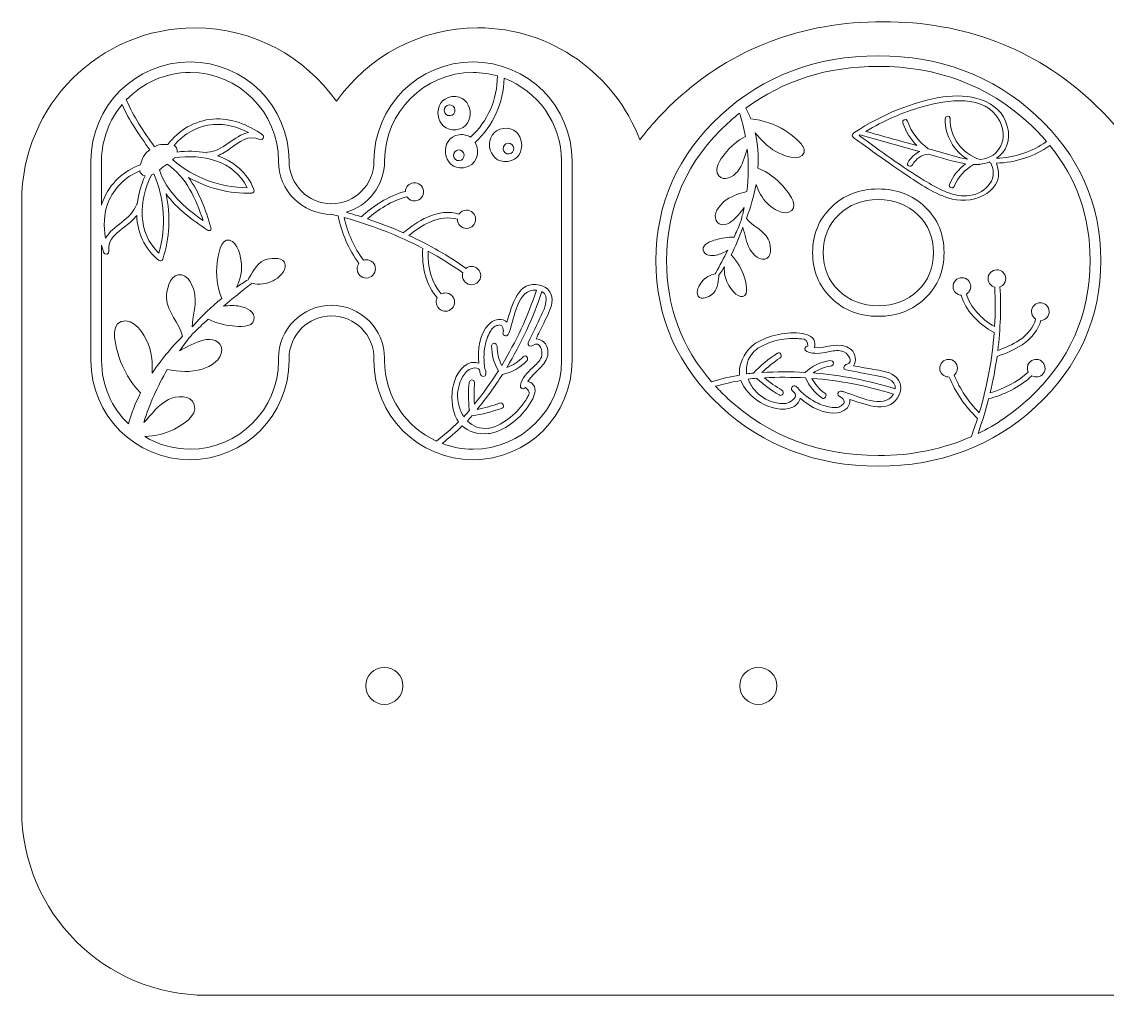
# Model space of a CAD drawing. Header units: inches. Extents: x 8.01 to 13.85, y -13.93 to -11.39.
# Drawn here: x 8.011 to 10.852, y -13.932 to -11.385 of the extents above; entities that cross this region are included whole.
import ezdxf

# ---------------------------------------------------------------- set-up
doc = ezdxf.new("R2010")
doc.units = ezdxf.units.IN
doc.header["$MEASUREMENT"] = 0
doc.layers.add('_U+0421_U+043B_U+043E_U+0439 1', color=7, linetype='Continuous')

msp = doc.modelspace()

# ---------------------------------------------------------------- linework, layer by layer
at = {"layer": '_U+0421_U+043B_U+043E_U+0439 1', "color": 1, "lineweight": 9, "true_color": 0xff0000}
msp.add_open_spline([(13.515, -11.4013), (13.6997, -11.4013), (13.85, -11.5515), (13.85, -11.7362), (13.85, -11.7362), (13.85, -13.4482), (13.85, -13.4482), (13.85, -13.7155), (13.6333, -13.9322), (13.366, -13.9322), (13.366, -13.9322), (8.4951, -13.9322), (8.4951, -13.9322), (8.2278, -13.9322), (8.0111, -13.7155), (8.0111, -13.4482), (8.0111, -13.4482), (8.0111, -11.8545), (8.0111, -11.8545), (8.0111, -11.6046), (8.2144, -11.4013), (8.4643, -11.4013), (8.6172, -11.4013), (8.7526, -11.4773), (8.8347, -11.5935), (8.9169, -11.4772), (9.0522, -11.4013), (9.2049, -11.4013), (9.3985, -11.4013), (9.5641, -11.5234), (9.6289, -11.6945), (9.6562, -11.6583), (9.6872, -11.6239), (9.7221, -11.5918), (9.8713, -11.4548), (10.054, -11.3853), (10.2653, -11.3853), (10.477, -11.3853), (10.66, -11.4548), (10.8092, -11.5918), (10.8428, -11.6226), (10.8726, -11.6556), (10.8991, -11.6902), (10.9607, -11.5218), (11.1226, -11.4013), (11.3121, -11.4013), (11.3121, -11.4013), (11.4722, -11.4013), (11.4722, -11.4013), (11.5786, -11.4013), (11.6819, -11.444), (11.7572, -11.5189), (11.8326, -11.444), (11.9359, -11.4013), (12.0423, -11.4013), (12.0423, -11.4013), (12.2019, -11.4013), (12.2019, -11.4013), (12.3591, -11.4013), (12.4973, -11.4843), (12.575, -11.6088), (12.6495, -11.4846), (12.7855, -11.4013), (12.9406, -11.4013), (12.9406, -11.4013), (13.515, -11.4013), (13.515, -11.4013)], degree=3, knots=[0, 0, 0, 0, 1, 1, 1, 2, 2, 2, 3, 3, 3, 4, 4, 4, 5, 5, 5, 6, 6, 6, 7, 7, 7, 8, 8, 8, 9, 9, 9, 10, 10, 10, 11, 11, 11, 12, 12, 12, 13, 13, 13, 14, 14, 14, 15, 15, 15, 16, 16, 16, 17, 17, 17, 18, 18, 18, 19, 19, 19, 20, 20, 20, 21, 21, 21, 22, 22, 22, 22], dxfattribs=at)
at = {"layer": '_U+0421_U+043B_U+043E_U+0439 1', "lineweight": 0}
for points, knots in [([(10.6653, -11.6298), (10.5531, -11.5267), (10.4142, -11.4745), (10.2526, -11.4745), (10.0915, -11.4745), (9.9528, -11.5267), (9.8406, -11.6298), (9.728, -11.7332), (9.6709, -11.8612), (9.6709, -12.0102), (9.6709, -12.1596), (9.728, -12.2881), (9.8406, -12.3919), (9.9528, -12.4954), (10.0914, -12.548), (10.2526, -12.548), (10.4142, -12.548), (10.5531, -12.4954), (10.6653, -12.3919), (10.7779, -12.2881), (10.835, -12.1596), (10.835, -12.0102), (10.835, -11.8612), (10.7779, -11.7332), (10.6653, -11.6298)], [0, 0, 0, 0, 1, 1, 1, 2, 2, 2, 3, 3, 3, 4, 4, 4, 5, 5, 5, 6, 6, 6, 7, 7, 7, 8, 8, 8, 8]), ([(9.1922, -11.4904), (9.0492, -11.4904), (8.9329, -11.6067), (8.9329, -11.7505), (8.9329, -11.8118), (8.8831, -11.8616), (8.8219, -11.8616), (8.7607, -11.8616), (8.7109, -11.8118), (8.7109, -11.7497), (8.7109, -11.6067), (8.5946, -11.4904), (8.4516, -11.4904), (8.3086, -11.4904), (8.1923, -11.6067), (8.1923, -11.7497), (8.1923, -11.7497), (8.1923, -12.272), (8.1923, -12.272), (8.1923, -12.415), (8.3086, -12.5313), (8.4516, -12.5313), (8.5946, -12.5313), (8.7109, -12.415), (8.7109, -12.272), (8.7109, -12.272), (8.7109, -12.2659), (8.7109, -12.2659), (8.7109, -12.2047), (8.7607, -12.1549), (8.8219, -12.1549), (8.8831, -12.1549), (8.9329, -12.2047), (8.9329, -12.2659), (8.9329, -12.2659), (8.9329, -12.272), (8.9329, -12.272), (8.9329, -12.415), (9.0492, -12.5313), (9.1922, -12.5313), (9.3352, -12.5313), (9.4515, -12.415), (9.4515, -12.272), (9.4515, -12.272), (9.4515, -11.7497), (9.4515, -11.7497), (9.4515, -11.6067), (9.3352, -11.4904), (9.1922, -11.4904)], [0, 0, 0, 0, 1, 1, 1, 2, 2, 2, 3, 3, 3, 4, 4, 4, 5, 5, 5, 6, 6, 6, 7, 7, 7, 8, 8, 8, 9, 9, 9, 10, 10, 10, 11, 11, 11, 12, 12, 12, 13, 13, 13, 14, 14, 14, 15, 15, 15, 16, 16, 16, 16]), ([(10.6465, -12.3715), (10.6059, -12.4089), (10.5616, -12.4393), (10.5139, -12.4627), (10.5245, -12.4329), (10.5337, -12.4026), (10.5416, -12.372), (10.5768, -12.3624), (10.6234, -12.3421), (10.6549, -12.3118), (10.6647, -12.3172), (10.6772, -12.315), (10.6843, -12.3059), (10.6922, -12.2958), (10.6904, -12.2813), (10.6803, -12.2734), (10.6702, -12.2656), (10.6557, -12.2674), (10.6479, -12.2774), (10.6423, -12.2846), (10.6416, -12.294), (10.6453, -12.3017), (10.6178, -12.3282), (10.5778, -12.3466), (10.5454, -12.3564), (10.553, -12.3247), (10.5591, -12.2927), (10.5635, -12.2609), (10.5861, -12.2528), (10.609, -12.244), (10.6296, -12.2302), (10.6547, -12.2132), (10.6718, -12.1908), (10.6781, -12.1667), (10.6853, -12.1664), (10.6922, -12.1627), (10.6964, -12.1562), (10.7033, -12.1455), (10.7002, -12.1312), (10.6895, -12.1243), (10.6788, -12.1174), (10.6645, -12.1204), (10.6576, -12.1312), (10.6506, -12.1419), (10.6537, -12.1562), (10.6644, -12.1631), (10.6645, -12.1632), (10.6646, -12.1632), (10.6646, -12.1632), (10.6592, -12.184), (10.6441, -12.2036), (10.6218, -12.2186), (10.6046, -12.2302), (10.5851, -12.2382), (10.5655, -12.2453), (10.5725, -12.189), (10.5746, -12.133), (10.5713, -12.0791), (10.5758, -12.0774), (10.5798, -12.0744), (10.5826, -12.0701), (10.5896, -12.0593), (10.5865, -12.045), (10.5757, -12.0381), (10.565, -12.0312), (10.5507, -12.0342), (10.5438, -12.045), (10.5369, -12.0557), (10.5399, -12.07), (10.5507, -12.0769), (10.5528, -12.0783), (10.5551, -12.0792), (10.5574, -12.0798), (10.5595, -12.1135), (10.5594, -12.1481), (10.5573, -12.183), (10.5207, -12.1624), (10.4942, -12.1319), (10.4833, -12.0979), (10.4863, -12.0961), (10.489, -12.0938), (10.491, -12.0906), (10.4979, -12.0799), (10.4948, -12.0656), (10.4841, -12.0587), (10.4734, -12.0517), (10.4591, -12.0548), (10.4521, -12.0656), (10.4452, -12.0763), (10.4483, -12.0906), (10.459, -12.0975), (10.4623, -12.0997), (10.466, -12.1007), (10.4696, -12.101), (10.4819, -12.1406), (10.5132, -12.1757), (10.5562, -12.1983), (10.551, -12.268), (10.5377, -12.3391), (10.5171, -12.4081), (10.4888, -12.3802), (10.4663, -12.3464), (10.4514, -12.3096), (10.4532, -12.3081), (10.4549, -12.3064), (10.4562, -12.3043), (10.4631, -12.2936), (10.4601, -12.2793), (10.4493, -12.2724), (10.4386, -12.2654), (10.4243, -12.2685), (10.4174, -12.2792), (10.4105, -12.29), (10.4135, -12.3043), (10.4243, -12.3112), (10.4287, -12.3141), (10.4337, -12.3151), (10.4385, -12.3148), (10.455, -12.3556), (10.4804, -12.3928), (10.5125, -12.423), (10.5074, -12.4391), (10.5018, -12.4551), (10.4959, -12.471), (10.4224, -12.5036), (10.3411, -12.5202), (10.2526, -12.5202), (10.0986, -12.5202), (9.9663, -12.4701), (9.8594, -12.3715), (9.848, -12.3609), (9.8373, -12.3501), (9.8271, -12.339), (9.8489, -12.3328), (9.8709, -12.3276), (9.8933, -12.3238), (9.9006, -12.3455), (9.9183, -12.3652), (9.9449, -12.3815), (9.9681, -12.3957), (10.0029, -12.4059), (10.029, -12.3936), (10.0388, -12.3889), (10.0458, -12.38), (10.0484, -12.3704), (10.0757, -12.394), (10.1119, -12.4135), (10.1464, -12.4086), (10.1616, -12.4064), (10.1774, -12.3956), (10.1787, -12.379), (10.1788, -12.377), (10.1788, -12.3751), (10.1785, -12.3733), (10.2244, -12.3886), (10.2853, -12.4142), (10.3081, -12.3597), (10.3168, -12.3388), (10.3089, -12.3173), (10.2886, -12.3071), (10.2719, -12.2986), (10.2513, -12.297), (10.233, -12.2937), (10.2179, -12.291), (10.2028, -12.2882), (10.1877, -12.2855), (10.1964, -12.2731), (10.1944, -12.2543), (10.1816, -12.243), (10.1534, -12.2182), (10.117, -12.2411), (10.0846, -12.238), (10.0862, -12.2349), (10.087, -12.2313), (10.087, -12.2274), (10.0866, -12.2105), (10.0693, -12.2036), (10.0551, -12.2013), (10.0128, -12.1945), (9.9683, -12.2052), (9.9316, -12.2264), (9.9259, -12.2305), (9.9168, -12.2384), (9.914, -12.2418), (9.8948, -12.2652), (9.8874, -12.2883), (9.89, -12.3098), (9.8651, -12.3141), (9.8405, -12.3199), (9.8163, -12.327), (9.7383, -12.2373), (9.6987, -12.131), (9.6987, -12.0102), (9.6987, -11.8693), (9.7527, -11.7482), (9.8594, -11.6503), (9.8692, -11.6412), (9.8794, -11.6327), (9.8897, -11.6245), (9.8962, -11.6444), (9.9014, -11.6647), (9.9051, -11.6852), (9.8843, -11.6967), (9.8659, -11.712), (9.8512, -11.7309), (9.8404, -11.7448), (9.8203, -11.7709), (9.8351, -11.7884), (9.8489, -11.8048), (9.8734, -11.7906), (9.884, -11.7779), (9.8982, -11.761), (9.9021, -11.7392), (9.91, -11.7191), (9.9139, -11.7559), (9.9135, -11.793), (9.909, -11.8297), (9.8873, -11.8353), (9.8652, -11.8419), (9.848, -11.8569), (9.8356, -11.8677), (9.8203, -11.8879), (9.8284, -11.9054), (9.836, -11.922), (9.8566, -11.9181), (9.8681, -11.9084), (9.8806, -11.8981), (9.8917, -11.885), (9.902, -11.8716), (9.8996, -11.8829), (9.8967, -11.8941), (9.8936, -11.9051), (9.8928, -11.9075), (9.8919, -11.9108), (9.8917, -11.9113), (9.8865, -11.924), (9.881, -11.9366), (9.8753, -11.949), (9.8591, -11.9486), (9.8431, -11.9506), (9.8276, -11.9556), (9.8164, -11.9592), (9.7917, -11.9665), (9.7946, -11.9826), (9.7974, -11.998), (9.817, -11.9983), (9.8288, -11.9959), (9.8396, -11.9937), (9.8494, -11.9889), (9.8588, -11.9832), (9.8485, -12.0036), (9.8379, -12.0234), (9.8276, -12.0425), (9.8271, -12.0429), (9.8268, -12.0434), (9.8266, -12.0441), (9.8265, -12.0445), (9.8262, -12.0448), (9.8261, -12.0452), (9.8123, -12.0475), (9.7997, -12.0546), (9.7909, -12.0656), (9.7836, -12.0747), (9.7747, -12.0916), (9.7818, -12.103), (9.7896, -12.1155), (9.8087, -12.1052), (9.8174, -12.099), (9.832, -12.0887), (9.8331, -12.0685), (9.8351, -12.0517), (9.8356, -12.0508), (9.8358, -12.0496), (9.8356, -12.0485), (9.8406, -12.0414), (9.8454, -12.0341), (9.8499, -12.0267), (9.8489, -12.0416), (9.852, -12.0567), (9.8589, -12.0703), (9.8651, -12.0823), (9.8817, -12.1068), (9.8981, -12.104), (9.9163, -12.1009), (9.9057, -12.0659), (9.9026, -12.0551), (9.8962, -12.0325), (9.8839, -12.0123), (9.8676, -11.9956), (9.8792, -11.9731), (9.8891, -11.9497), (9.8971, -11.9258), (9.8974, -11.925), (9.8977, -11.9241), (9.8981, -11.9233), (9.9048, -11.9421), (9.9066, -11.9626), (9.9166, -11.9802), (9.9243, -11.9939), (9.9447, -12.0145), (9.9621, -12.0037), (9.9761, -11.9951), (9.9707, -11.966), (9.9646, -11.9542), (9.9521, -11.9301), (9.9239, -11.9208), (9.9078, -11.8999), (9.9077, -11.8998), (9.9077, -11.8998), (9.9076, -11.8997), (9.9186, -11.8712), (9.9274, -11.8419), (9.9328, -11.8116), (9.9396, -11.8294), (9.9484, -11.8463), (9.9618, -11.8602), (9.9751, -11.8738), (10.0078, -11.896), (10.0265, -11.8791), (10.0441, -11.8629), (10.0143, -11.828), (10.0039, -11.8159), (9.9859, -11.7951), (9.9634, -11.7789), (9.938, -11.7685), (9.9399, -11.7372), (9.9378, -11.7058), (9.9306, -11.6756), (9.9461, -11.6948), (9.9633, -11.7125), (9.9849, -11.725), (9.9999, -11.7337), (10.0506, -11.7551), (10.0585, -11.7271), (10.0615, -11.7167), (10.0531, -11.7072), (10.0464, -11.7003), (10.0352, -11.6887), (10.0226, -11.6786), (10.009, -11.67), (9.9818, -11.653), (9.9512, -11.6426), (9.9194, -11.6395), (9.9156, -11.63), (9.9111, -11.6208), (9.9061, -11.6118), (10.0041, -11.5391), (10.1203, -11.5022), (10.2526, -11.5022), (10.407, -11.5022), (10.5396, -11.5521), (10.6465, -11.6503), (10.6635, -11.6659), (10.679, -11.6822), (10.6934, -11.699), (10.6545, -11.726), (10.6097, -11.741), (10.5623, -11.7423), (10.587, -11.7254), (10.6007, -11.6964), (10.5905, -11.6584), (10.5711, -11.5864), (10.4851, -11.5723), (10.4223, -11.5822), (10.34, -11.5951), (10.2611, -11.6294), (10.1913, -11.6744), (10.1879, -11.677), (10.1801, -11.6826), (10.1869, -11.6877), (10.1871, -11.6879), (10.2778, -11.7543), (10.323, -11.7839), (10.3608, -11.8087), (10.4016, -11.8379), (10.446, -11.8494), (10.5044, -11.8645), (10.5915, -11.8258), (10.5618, -11.7553), (10.6126, -11.7539), (10.6604, -11.7382), (10.7018, -11.709), (10.7718, -11.7952), (10.8072, -11.8962), (10.8072, -12.0102), (10.8072, -12.1516), (10.7531, -12.2731), (10.6465, -12.3715)], [0, 0, 0, 0, 1, 1, 1, 2, 2, 2, 3, 3, 3, 4, 4, 4, 5, 5, 5, 6, 6, 6, 7, 7, 7, 8, 8, 8, 9, 9, 9, 10, 10, 10, 11, 11, 11, 12, 12, 12, 13, 13, 13, 14, 14, 14, 15, 15, 15, 16, 16, 16, 17, 17, 17, 18, 18, 18, 19, 19, 19, 20, 20, 20, 21, 21, 21, 22, 22, 22, 23, 23, 23, 24, 24, 24, 25, 25, 25, 26, 26, 26, 27, 27, 27, 28, 28, 28, 29, 29, 29, 30, 30, 30, 31, 31, 31, 32, 32, 32, 33, 33, 33, 34, 34, 34, 35, 35, 35, 36, 36, 36, 37, 37, 37, 38, 38, 38, 39, 39, 39, 40, 40, 40, 41, 41, 41, 42, 42, 42, 43, 43, 43, 44, 44, 44, 45, 45, 45, 46, 46, 46, 47, 47, 47, 48, 48, 48, 49, 49, 49, 50, 50, 50, 51, 51, 51, 52, 52, 52, 53, 53, 53, 54, 54, 54, 55, 55, 55, 56, 56, 56, 57, 57, 57, 58, 58, 58, 59, 59, 59, 60, 60, 60, 61, 61, 61, 62, 62, 62, 63, 63, 63, 64, 64, 64, 65, 65, 65, 66, 66, 66, 67, 67, 67, 68, 68, 68, 69, 69, 69, 70, 70, 70, 71, 71, 71, 72, 72, 72, 73, 73, 73, 74, 74, 74, 75, 75, 75, 76, 76, 76, 77, 77, 77, 78, 78, 78, 79, 79, 79, 80, 80, 80, 81, 81, 81, 82, 82, 82, 83, 83, 83, 84, 84, 84, 85, 85, 85, 86, 86, 86, 87, 87, 87, 88, 88, 88, 89, 89, 89, 90, 90, 90, 91, 91, 91, 92, 92, 92, 93, 93, 93, 94, 94, 94, 95, 95, 95, 96, 96, 96, 97, 97, 97, 98, 98, 98, 99, 99, 99, 100, 100, 100, 101, 101, 101, 102, 102, 102, 103, 103, 103, 104, 104, 104, 105, 105, 105, 106, 106, 106, 107, 107, 107, 108, 108, 108, 109, 109, 109, 110, 110, 110, 111, 111, 111, 112, 112, 112, 113, 113, 113, 114, 114, 114, 115, 115, 115, 116, 116, 116, 117, 117, 117, 118, 118, 118, 119, 119, 119, 120, 120, 120, 121, 121, 121, 122, 122, 122, 123, 123, 123, 124, 124, 124, 125, 125, 125, 126, 126, 126, 127, 127, 127, 128, 128, 128, 129, 129, 129, 129]), ([(9.4237, -12.272), (9.4237, -12.3997), (9.3199, -12.5036), (9.1922, -12.5036), (9.1638, -12.5036), (9.1366, -12.4982), (9.1114, -12.4887), (9.1297, -12.4743), (9.1472, -12.4591), (9.1638, -12.4428), (9.1797, -12.4575), (9.2027, -12.4649), (9.2329, -12.463), (9.2373, -12.4627), (9.2492, -12.4599), (9.2558, -12.4577), (9.2944, -12.4403), (9.3291, -12.4104), (9.3483, -12.3721), (9.3547, -12.3593), (9.3592, -12.3411), (9.3457, -12.331), (9.3425, -12.3286), (9.3391, -12.3273), (9.3357, -12.3268), (9.3521, -12.2986), (9.3919, -12.2824), (9.3882, -12.2451), (9.3866, -12.2281), (9.3724, -12.2155), (9.3573, -12.2153), (9.3639, -12.2014), (9.3705, -12.1876), (9.3771, -12.1737), (9.3851, -12.157), (9.3958, -12.1393), (9.3987, -12.1207), (9.4022, -12.0983), (9.3894, -12.0793), (9.3673, -12.0742), (9.3098, -12.061), (9.295, -12.1253), (9.2806, -12.1715), (9.2793, -12.1702), (9.2778, -12.1691), (9.2762, -12.1681), (9.2619, -12.1594), (9.2439, -12.1659), (9.2333, -12.177), (9.2091, -12.2021), (9.2038, -12.2428), (9.207, -12.2788), (9.1977, -12.2753), (9.1865, -12.2758), (9.1769, -12.2811), (9.1516, -12.295), (9.1396, -12.3293), (9.1376, -12.3564), (9.1353, -12.3874), (9.141, -12.4134), (9.1544, -12.432), (9.1361, -12.45), (9.1167, -12.4668), (9.0963, -12.4825), (9.0164, -12.446), (8.9607, -12.3655), (8.9607, -12.272), (8.9607, -12.272), (8.9607, -12.2659), (8.9607, -12.2659), (8.9607, -12.1894), (8.8984, -12.1271), (8.8219, -12.1271), (8.7454, -12.1271), (8.6831, -12.1894), (8.6831, -12.2659), (8.6831, -12.2659), (8.6831, -12.272), (8.6831, -12.272), (8.6831, -12.3997), (8.5793, -12.5036), (8.4516, -12.5036), (8.4084, -12.5036), (8.3681, -12.4915), (8.3335, -12.4708), (8.3611, -12.4681), (8.3856, -12.4648), (8.4109, -12.4509), (8.4321, -12.4393), (8.4716, -12.4174), (8.4625, -12.3873), (8.454, -12.3592), (8.4155, -12.3638), (8.3953, -12.3739), (8.3682, -12.3874), (8.3514, -12.4127), (8.3307, -12.4337), (8.3457, -12.3853), (8.3665, -12.3388), (8.3921, -12.2952), (8.4224, -12.3), (8.4538, -12.3037), (8.4835, -12.2942), (8.505, -12.2874), (8.5352, -12.2703), (8.5346, -12.2439), (8.534, -12.2189), (8.5061, -12.2127), (8.4864, -12.2185), (8.465, -12.2248), (8.444, -12.2351), (8.4237, -12.2464), (8.4329, -12.2335), (8.4425, -12.221), (8.4526, -12.2088), (8.4548, -12.2063), (8.4577, -12.2026), (8.4582, -12.202), (8.4716, -12.1889), (8.4854, -12.1761), (8.4994, -12.1636), (8.5195, -12.173), (8.5407, -12.1792), (8.5629, -12.1813), (8.579, -12.1828), (8.614, -12.1871), (8.619, -12.1653), (8.6239, -12.1445), (8.5995, -12.1335), (8.5834, -12.13), (8.5686, -12.1268), (8.5536, -12.1275), (8.5388, -12.1297), (8.5628, -12.1096), (8.5869, -12.0905), (8.6103, -12.0722), (8.611, -12.0718), (8.6117, -12.0713), (8.6123, -12.0706), (8.6127, -12.0702), (8.6132, -12.0699), (8.6136, -12.0695), (8.6322, -12.0741), (8.6518, -12.0721), (8.669, -12.063), (8.683, -12.0556), (8.7034, -12.0392), (8.7007, -12.021), (8.6977, -12.001), (8.6681, -12.0035), (8.6538, -12.0066), (8.6298, -12.0117), (8.6176, -12.0364), (8.6059, -12.0564), (8.6047, -12.0573), (8.6039, -12.0587), (8.6035, -12.0602), (8.5933, -12.0664), (8.5833, -12.073), (8.5736, -12.0798), (8.5829, -12.0616), (8.5873, -12.0409), (8.586, -12.0201), (8.5848, -12.0017), (8.5773, -11.9618), (8.5552, -11.9564), (8.5306, -11.9504), (8.5249, -12.0001), (8.5228, -12.0154), (8.5186, -12.0473), (8.523, -12.0794), (8.5344, -12.1093), (8.5076, -12.1312), (8.4825, -12.1552), (8.4594, -12.181), (8.4585, -12.1818), (8.4577, -12.1827), (8.4568, -12.1835), (8.4586, -12.1562), (8.4674, -12.1295), (8.4645, -12.1019), (8.4622, -12.0805), (8.4478, -12.0435), (8.4201, -12.0476), (8.3979, -12.0509), (8.3888, -12.0903), (8.39, -12.1086), (8.3925, -12.1456), (8.423, -12.1726), (8.4318, -12.2077), (8.4318, -12.2078), (8.4319, -12.2079), (8.4319, -12.208), (8.4026, -12.2379), (8.3756, -12.2699), (8.3523, -12.305), (8.3535, -12.2789), (8.3517, -12.2529), (8.3423, -12.2281), (8.333, -12.2038), (8.304, -12.1581), (8.2713, -12.1692), (8.2403, -12.1799), (8.2589, -12.24), (8.2654, -12.2609), (8.2766, -12.2969), (8.2961, -12.3295), (8.3223, -12.3564), (8.309, -12.3825), (8.2982, -12.4098), (8.2902, -12.4377), (8.247, -12.3957), (8.2201, -12.337), (8.2201, -12.272), (8.2201, -12.272), (8.2201, -11.9699), (8.2201, -11.9699), (8.2217, -11.9763), (8.2235, -11.9827), (8.2255, -11.989), (8.2281, -11.9968), (8.2407, -11.9937), (8.2394, -11.9857), (8.2346, -11.9545), (8.262, -11.9355), (8.2838, -11.919), (8.2944, -11.911), (8.3044, -11.9025), (8.3123, -11.8924), (8.3139, -11.9362), (8.3306, -11.9781), (8.3692, -12.0094), (8.3726, -12.0121), (8.3788, -12.011), (8.3802, -12.0066), (8.3985, -11.9511), (8.4014, -11.8922), (8.389, -11.836), (8.4172, -11.8741), (8.4571, -11.9042), (8.4971, -11.9306), (8.4992, -11.932), (8.5023, -11.9323), (8.5048, -11.9313), (8.5064, -11.9292), (8.5071, -11.9262), (8.5063, -11.9237), (8.4927, -11.8778), (8.4756, -11.8308), (8.4473, -11.7927), (8.4975, -11.8211), (8.5547, -11.8355), (8.6131, -11.8342), (8.6177, -11.8341), (8.6206, -11.8284), (8.619, -11.8244), (8.6003, -11.7784), (8.5651, -11.7502), (8.5237, -11.7359), (8.5357, -11.7313), (8.5466, -11.7242), (8.5574, -11.7164), (8.5796, -11.7003), (8.6057, -11.6796), (8.6342, -11.6934), (8.6415, -11.6969), (8.6481, -11.6857), (8.6414, -11.6811), (8.6035, -11.6545), (8.5587, -11.6363), (8.5117, -11.6399), (8.4646, -11.6436), (8.4213, -11.669), (8.3935, -11.7067), (8.3869, -11.7071), (8.376, -11.703), (8.3584, -11.7123), (8.3305, -11.6735), (8.303, -11.6329), (8.2849, -11.5895), (8.3271, -11.5456), (8.3861, -11.5182), (8.4516, -11.5182), (8.5793, -11.5182), (8.6831, -11.6221), (8.6831, -11.7505), (8.6831, -11.8271), (8.7454, -11.8893), (8.8219, -11.8893), (8.8221, -11.8893), (8.8223, -11.8893), (8.8225, -11.8893), (8.8281, -11.8906), (8.8336, -11.8919), (8.8392, -11.8933), (8.8481, -11.9381), (8.8668, -11.9809), (8.8937, -12.0178), (8.8907, -12.0219), (8.8889, -12.0269), (8.889, -12.0323), (8.8891, -12.0455), (8.9001, -12.0561), (8.9133, -12.0559), (8.9265, -12.0557), (8.9371, -12.0448), (8.9369, -12.0316), (8.9367, -12.0183), (8.9258, -12.0078), (8.9126, -12.008), (8.91, -12.008), (8.9076, -12.0086), (8.9054, -12.0093), (8.8811, -11.976), (8.8638, -11.9377), (8.8548, -11.8974), (8.9268, -11.9172), (8.9966, -11.9446), (9.0608, -11.9783), (9.057, -12.0285), (9.0707, -12.0753), (9.0987, -12.1079), (9.097, -12.1113), (9.0959, -12.1151), (9.096, -12.1192), (9.0962, -12.1324), (9.1071, -12.143), (9.1203, -12.1428), (9.1335, -12.1426), (9.1441, -12.1317), (9.1439, -12.1185), (9.1437, -12.1052), (9.1328, -12.0946), (9.1196, -12.0949), (9.1157, -12.0949), (9.1122, -12.096), (9.109, -12.0976), (9.0851, -12.0693), (9.0728, -12.0292), (9.0748, -11.9857), (9.1067, -12.0031), (9.1371, -12.0221), (9.1656, -12.0424), (9.1649, -12.0448), (9.1644, -12.0472), (9.1644, -12.0499), (9.1646, -12.0631), (9.1755, -12.0737), (9.1888, -12.0735), (9.202, -12.0733), (9.2126, -12.0624), (9.2124, -12.0492), (9.2122, -12.0359), (9.2013, -12.0254), (9.1881, -12.0256), (9.1827, -12.0256), (9.1779, -12.0275), (9.1739, -12.0305), (9.1283, -11.9981), (9.0779, -11.9691), (9.0245, -11.9443), (9.0416, -11.931), (9.0593, -11.9182), (9.0789, -11.9095), (9.1044, -11.8981), (9.1299, -11.8956), (9.1512, -11.9022), (9.1512, -11.9023), (9.1511, -11.9024), (9.1512, -11.9025), (9.1514, -11.9157), (9.1622, -11.9263), (9.1755, -11.9261), (9.1887, -11.9259), (9.1993, -11.915), (9.1991, -11.9017), (9.1989, -11.8885), (9.188, -11.8779), (9.1748, -11.8781), (9.1667, -11.8783), (9.1597, -11.8823), (9.1555, -11.8885), (9.1309, -11.8808), (9.1017, -11.8835), (9.073, -11.8963), (9.0496, -11.9067), (9.0293, -11.9221), (9.0098, -11.9375), (8.9793, -11.9239), (8.9478, -11.9117), (8.9158, -11.901), (8.9422, -11.8778), (8.9804, -11.8527), (9.0188, -11.8431), (9.0236, -11.8506), (9.0322, -11.8552), (9.0415, -11.8542), (9.0547, -11.8529), (9.0643, -11.8411), (9.0629, -11.8279), (9.0615, -11.8147), (9.0497, -11.8052), (9.0366, -11.8066), (9.0247, -11.8078), (9.0158, -11.8176), (9.0152, -11.8291), (8.9712, -11.8402), (8.9278, -11.87), (8.9, -11.8958), (8.8867, -11.8915), (8.8733, -11.8876), (8.8598, -11.8839), (8.918, -11.8673), (8.9607, -11.8138), (8.9607, -11.7497), (8.9607, -11.6221), (9.0646, -11.5182), (9.1922, -11.5182), (9.2143, -11.5182), (9.2357, -11.5215), (9.2559, -11.5273), (9.2561, -11.5883), (9.2305, -11.6464), (9.1857, -11.6876), (9.1781, -11.6823), (9.1682, -11.6795), (9.1563, -11.6811), (9.1006, -11.6883), (9.1119, -11.7748), (9.1676, -11.7676), (9.2034, -11.7629), (9.2115, -11.7255), (9.1979, -11.7013), (9.2453, -11.6575), (9.272, -11.5976), (9.2739, -11.5333), (9.3613, -11.5664), (9.4237, -11.6508), (9.4237, -11.7497), (9.4237, -11.7497), (9.4237, -12.272), (9.4237, -12.272)], [0, 0, 0, 0, 1, 1, 1, 2, 2, 2, 3, 3, 3, 4, 4, 4, 5, 5, 5, 6, 6, 6, 7, 7, 7, 8, 8, 8, 9, 9, 9, 10, 10, 10, 11, 11, 11, 12, 12, 12, 13, 13, 13, 14, 14, 14, 15, 15, 15, 16, 16, 16, 17, 17, 17, 18, 18, 18, 19, 19, 19, 20, 20, 20, 21, 21, 21, 22, 22, 22, 23, 23, 23, 24, 24, 24, 25, 25, 25, 26, 26, 26, 27, 27, 27, 28, 28, 28, 29, 29, 29, 30, 30, 30, 31, 31, 31, 32, 32, 32, 33, 33, 33, 34, 34, 34, 35, 35, 35, 36, 36, 36, 37, 37, 37, 38, 38, 38, 39, 39, 39, 40, 40, 40, 41, 41, 41, 42, 42, 42, 43, 43, 43, 44, 44, 44, 45, 45, 45, 46, 46, 46, 47, 47, 47, 48, 48, 48, 49, 49, 49, 50, 50, 50, 51, 51, 51, 52, 52, 52, 53, 53, 53, 54, 54, 54, 55, 55, 55, 56, 56, 56, 57, 57, 57, 58, 58, 58, 59, 59, 59, 60, 60, 60, 61, 61, 61, 62, 62, 62, 63, 63, 63, 64, 64, 64, 65, 65, 65, 66, 66, 66, 67, 67, 67, 68, 68, 68, 69, 69, 69, 70, 70, 70, 71, 71, 71, 72, 72, 72, 73, 73, 73, 74, 74, 74, 75, 75, 75, 76, 76, 76, 77, 77, 77, 78, 78, 78, 79, 79, 79, 80, 80, 80, 81, 81, 81, 82, 82, 82, 83, 83, 83, 84, 84, 84, 85, 85, 85, 86, 86, 86, 87, 87, 87, 88, 88, 88, 89, 89, 89, 90, 90, 90, 91, 91, 91, 92, 92, 92, 93, 93, 93, 94, 94, 94, 95, 95, 95, 96, 96, 96, 97, 97, 97, 98, 98, 98, 99, 99, 99, 100, 100, 100, 101, 101, 101, 102, 102, 102, 103, 103, 103, 104, 104, 104, 105, 105, 105, 106, 106, 106, 107, 107, 107, 108, 108, 108, 109, 109, 109, 110, 110, 110, 111, 111, 111, 112, 112, 112, 113, 113, 113, 114, 114, 114, 115, 115, 115, 116, 116, 116, 117, 117, 117, 118, 118, 118, 119, 119, 119, 120, 120, 120, 121, 121, 121, 122, 122, 122, 123, 123, 123, 124, 124, 124, 125, 125, 125, 126, 126, 126, 127, 127, 127, 128, 128, 128, 129, 129, 129, 130, 130, 130, 131, 131, 131, 132, 132, 132, 133, 133, 133, 134, 134, 134, 135, 135, 135, 136, 136, 136, 137, 137, 137, 138, 138, 138, 139, 139, 139, 140, 140, 140, 141, 141, 141, 142, 142, 142, 143, 143, 143, 144, 144, 144, 145, 145, 145, 146, 146, 146, 147, 147, 147, 147]), ([(9.1484, -11.6679), (9.2041, -11.6607), (9.1928, -11.5741), (9.1371, -11.5814), (9.0814, -11.5887), (9.0926, -11.6752), (9.1484, -11.6679)], [0, 0, 0, 0, 1, 1, 1, 2, 2, 2, 2]), ([(10.5207, -11.7461), (10.5203, -11.7461), (10.5199, -11.7461), (10.5196, -11.7461), (10.5196, -11.7461), (10.5196, -11.7461), (10.5195, -11.7461), (10.4706, -11.7299), (10.4408, -11.6891), (10.4406, -11.6377), (10.4405, -11.6293), (10.4275, -11.631), (10.4276, -11.6394), (10.4278, -11.6842), (10.4498, -11.7226), (10.486, -11.7449), (10.4611, -11.7411), (10.4364, -11.7322), (10.4131, -11.7257), (10.4033, -11.723), (10.3935, -11.7203), (10.3837, -11.7176), (10.358, -11.6993), (10.3396, -11.6751), (10.329, -11.6451), (10.3262, -11.6371), (10.3141, -11.6421), (10.3169, -11.65), (10.3249, -11.6727), (10.3374, -11.6926), (10.3537, -11.7093), (10.3091, -11.6969), (10.2645, -11.6845), (10.2199, -11.6722), (10.2663, -11.6446), (10.3158, -11.6226), (10.368, -11.608), (10.432, -11.59), (10.5329, -11.5725), (10.571, -11.6458), (10.5936, -11.6893), (10.5714, -11.7401), (10.5207, -11.7461)], [0, 0, 0, 0, 1, 1, 1, 2, 2, 2, 3, 3, 3, 4, 4, 4, 5, 5, 5, 6, 6, 6, 7, 7, 7, 8, 8, 8, 9, 9, 9, 10, 10, 10, 11, 11, 11, 12, 12, 12, 13, 13, 13, 14, 14, 14, 14]), ([(8.2736, -11.6019), (8.2925, -11.644), (8.3197, -11.6832), (8.3463, -11.7201), (8.3236, -11.7375), (8.325, -11.7521), (8.3223, -11.7594), (8.2782, -11.775), (8.2412, -11.809), (8.2241, -11.8529), (8.2225, -11.8569), (8.2213, -11.861), (8.2201, -11.8651), (8.2201, -11.8651), (8.2201, -11.7497), (8.2201, -11.7497), (8.2201, -11.6935), (8.2402, -11.642), (8.2736, -11.6019)], [0, 0, 0, 0, 1, 1, 1, 2, 2, 2, 3, 3, 3, 4, 4, 4, 5, 5, 5, 6, 6, 6, 6]), ([(9.117, -11.6182), (9.1164, -11.6105), (9.1221, -11.6037), (9.1298, -11.6031), (9.1375, -11.6024), (9.1443, -11.6081), (9.145, -11.6158), (9.1456, -11.6236), (9.1399, -11.6303), (9.1322, -11.631), (9.1245, -11.6317), (9.1177, -11.626), (9.117, -11.6182)], [0, 0, 0, 0, 1, 1, 1, 2, 2, 2, 3, 3, 3, 4, 4, 4, 4]), ([(8.4098, -11.7093), (8.4354, -11.6781), (8.4725, -11.6574), (8.5132, -11.6543), (8.5452, -11.6518), (8.5762, -11.6606), (8.6043, -11.6752), (8.5672, -11.6825), (8.5371, -11.7251), (8.4975, -11.7268), (8.496, -11.7269), (8.4948, -11.7274), (8.4938, -11.7281), (8.4692, -11.7236), (8.4433, -11.7232), (8.4179, -11.7262), (8.4188, -11.7174), (8.4153, -11.7121), (8.4098, -11.7093)], [0, 0, 0, 0, 1, 1, 1, 2, 2, 2, 3, 3, 3, 4, 4, 4, 5, 5, 5, 6, 6, 6, 6]), ([(9.2717, -11.6644), (9.2161, -11.6717), (9.2273, -11.7582), (9.283, -11.7509), (9.3387, -11.7436), (9.3275, -11.6571), (9.2717, -11.6644)], [0, 0, 0, 0, 1, 1, 1, 2, 2, 2, 2]), ([(9.2862, -11.7312), (9.2785, -11.7319), (9.2717, -11.7262), (9.271, -11.7184), (9.2704, -11.7107), (9.2761, -11.7039), (9.2838, -11.7033), (9.2915, -11.7026), (9.2983, -11.7083), (9.299, -11.7161), (9.2996, -11.7238), (9.2939, -11.7306), (9.2862, -11.7312)], [0, 0, 0, 0, 1, 1, 1, 2, 2, 2, 3, 3, 3, 4, 4, 4, 4]), ([(10.3422, -11.7595), (10.351, -11.7438), (10.3664, -11.734), (10.3841, -11.7317), (10.3842, -11.7317), (10.3842, -11.7317), (10.3842, -11.7317), (10.4163, -11.7414), (10.4487, -11.7515), (10.4814, -11.757), (10.4628, -11.7708), (10.4485, -11.789), (10.4391, -11.8111), (10.4359, -11.8189), (10.448, -11.8239), (10.4513, -11.8161), (10.4617, -11.7914), (10.4791, -11.772), (10.5024, -11.7591), (10.5072, -11.7592), (10.5119, -11.759), (10.5166, -11.7585), (10.5172, -11.7585), (10.5177, -11.7584), (10.5182, -11.7583), (10.5271, -11.7572), (10.5356, -11.7551), (10.5436, -11.752), (10.5442, -11.7536), (10.5455, -11.7548), (10.5476, -11.7552), (10.5476, -11.7554), (10.5476, -11.7556), (10.5477, -11.7557), (10.5698, -11.8015), (10.5275, -11.8388), (10.4844, -11.8409), (10.444, -11.8429), (10.4066, -11.8204), (10.3733, -11.8003), (10.3142, -11.7646), (10.2582, -11.7238), (10.2027, -11.6828), (10.2034, -11.6824), (10.2041, -11.6819), (10.2047, -11.6815), (10.2544, -11.6952), (10.3041, -11.709), (10.3538, -11.7228), (10.3563, -11.7235), (10.3588, -11.7242), (10.3613, -11.725), (10.3483, -11.7312), (10.3375, -11.7413), (10.3301, -11.7545), (10.326, -11.7619), (10.3381, -11.7668), (10.3422, -11.7595)], [0, 0, 0, 0, 1, 1, 1, 2, 2, 2, 3, 3, 3, 4, 4, 4, 5, 5, 5, 6, 6, 6, 7, 7, 7, 8, 8, 8, 9, 9, 9, 10, 10, 10, 11, 11, 11, 12, 12, 12, 13, 13, 13, 14, 14, 14, 15, 15, 15, 16, 16, 16, 17, 17, 17, 18, 18, 18, 19, 19, 19, 19]), ([(8.411, -11.7416), (8.4845, -11.7301), (8.5661, -11.749), (8.6011, -11.8198), (8.5299, -11.819), (8.4611, -11.7931), (8.4067, -11.7469), (8.4065, -11.7468), (8.4063, -11.7467), (8.4061, -11.7465), (8.4079, -11.745), (8.4095, -11.7433), (8.411, -11.7416)], [0, 0, 0, 0, 1, 1, 1, 2, 2, 2, 3, 3, 3, 4, 4, 4, 4]), ([(9.1691, -11.7336), (9.1698, -11.7413), (9.164, -11.7481), (9.1563, -11.7488), (9.1486, -11.7494), (9.1418, -11.7437), (9.1411, -11.736), (9.1405, -11.7283), (9.1462, -11.7215), (9.1539, -11.7208), (9.1616, -11.7201), (9.1684, -11.7259), (9.1691, -11.7336)], [0, 0, 0, 0, 1, 1, 1, 2, 2, 2, 3, 3, 3, 4, 4, 4, 4]), ([(8.4857, -11.9055), (8.4367, -11.8713), (8.3898, -11.8301), (8.3719, -11.7726), (8.3752, -11.7701), (8.3784, -11.7675), (8.3815, -11.7648), (8.3849, -11.7626), (8.3883, -11.7603), (8.3917, -11.7579), (8.4415, -11.7918), (8.4673, -11.8487), (8.4857, -11.9055)], [0, 0, 0, 0, 1, 1, 1, 2, 2, 2, 3, 3, 3, 4, 4, 4, 4]), ([(8.3136, -11.8616), (8.3126, -11.8623), (8.3118, -11.8633), (8.3113, -11.8648), (8.2981, -11.9021), (8.2486, -11.9184), (8.2307, -11.9518), (8.225, -11.9207), (8.2256, -11.8884), (8.2373, -11.8586), (8.2522, -11.8206), (8.2827, -11.7911), (8.3201, -11.7757), (8.3212, -11.7818), (8.3252, -11.7866), (8.334, -11.7884), (8.3236, -11.8118), (8.3165, -11.8367), (8.3136, -11.8616)], [0, 0, 0, 0, 1, 1, 1, 2, 2, 2, 3, 3, 3, 4, 4, 4, 5, 5, 5, 6, 6, 6, 6]), ([(8.37, -11.991), (8.3125, -11.9368), (8.3182, -11.8532), (8.3506, -11.7862), (8.3527, -11.7853), (8.3548, -11.7843), (8.3568, -11.7831), (8.3569, -11.7833), (8.3569, -11.7835), (8.357, -11.7837), (8.3853, -11.8493), (8.39, -11.9226), (8.37, -11.991)], [0, 0, 0, 0, 1, 1, 1, 2, 2, 2, 3, 3, 3, 4, 4, 4, 4]), ([(10.2524, -11.8229), (10.2037, -11.8229), (10.1626, -11.8388), (10.1301, -11.8702), (10.0975, -11.9017), (10.081, -11.9419), (10.081, -11.9894), (10.081, -12.0371), (10.0975, -12.0772), (10.1301, -12.1086), (10.1625, -12.14), (10.2037, -12.156), (10.2524, -12.156), (10.3018, -12.156), (10.3433, -12.14), (10.3758, -12.1086), (10.4084, -12.0771), (10.4249, -12.037), (10.4249, -11.9894), (10.4249, -11.9419), (10.4084, -11.9018), (10.3758, -11.8702), (10.3433, -11.8388), (10.3018, -11.8229), (10.2524, -11.8229)], [0, 0, 0, 0, 1, 1, 1, 2, 2, 2, 3, 3, 3, 4, 4, 4, 5, 5, 5, 6, 6, 6, 7, 7, 7, 8, 8, 8, 8]), ([(10.3565, -12.0887), (10.329, -12.1152), (10.295, -12.1282), (10.2524, -12.1282), (10.2106, -12.1282), (10.1769, -12.1153), (10.1494, -12.0887), (10.1221, -12.0623), (10.1088, -12.0298), (10.1088, -11.9894), (10.1088, -11.9491), (10.1221, -11.9166), (10.1494, -11.8902), (10.1769, -11.8636), (10.2106, -11.8507), (10.2524, -11.8507), (10.295, -11.8507), (10.329, -11.8636), (10.3565, -11.8902), (10.3838, -11.9167), (10.3971, -11.9491), (10.3971, -11.9894), (10.3971, -12.0298), (10.3838, -12.0622), (10.3565, -12.0887)], [0, 0, 0, 0, 1, 1, 1, 2, 2, 2, 3, 3, 3, 4, 4, 4, 5, 5, 5, 6, 6, 6, 7, 7, 7, 8, 8, 8, 8]), ([(9.2235, -12.2938), (9.22, -12.2736), (9.2196, -12.2532), (9.2238, -12.2329), (9.2264, -12.2205), (9.2302, -12.2075), (9.2367, -12.1965), (9.2389, -12.1928), (9.2415, -12.1889), (9.2446, -12.1859), (9.2479, -12.1821), (9.2519, -12.1801), (9.2568, -12.1798), (9.2658, -12.1759), (9.2708, -12.181), (9.2719, -12.195), (9.2719, -12.195), (9.2713, -12.1973), (9.2713, -12.1973), (9.2671, -12.205), (9.2796, -12.2107), (9.2839, -12.2039), (9.2856, -12.2014), (9.2867, -12.1987), (9.2874, -12.196), (9.3011, -12.1595), (9.3085, -12.0824), (9.3584, -12.0874), (9.3355, -12.1564), (9.3049, -12.2224), (9.2673, -12.2843), (9.2593, -12.2686), (9.2552, -12.2519), (9.2553, -12.2339), (9.2554, -12.2247), (9.241, -12.2239), (9.2409, -12.2331), (9.2407, -12.2564), (9.2466, -12.2784), (9.2586, -12.2983), (9.2393, -12.3287), (9.2184, -12.3581), (9.1957, -12.3862), (9.1945, -12.3673), (9.1947, -12.3485), (9.1962, -12.3296), (9.1969, -12.3203), (9.1825, -12.3196), (9.1818, -12.3288), (9.1799, -12.3524), (9.1802, -12.3759), (9.1823, -12.3995), (9.1824, -12.4004), (9.1827, -12.4011), (9.183, -12.4018), (9.1781, -12.4075), (9.1733, -12.4132), (9.1683, -12.4188), (9.1624, -12.41), (9.1578, -12.3996), (9.1547, -12.3878), (9.1497, -12.3688), (9.1511, -12.348), (9.1579, -12.3296), (9.1616, -12.3194), (9.1671, -12.3085), (9.175, -12.3007), (9.182, -12.2936), (9.2025, -12.2856), (9.2093, -12.2961), (9.2099, -12.3001), (9.2107, -12.3041), (9.2116, -12.3079), (9.2134, -12.3157), (9.2255, -12.3149), (9.2258, -12.3067), (9.226, -12.3019), (9.2251, -12.2976), (9.2235, -12.2938)], [0, 0, 0, 0, 1, 1, 1, 2, 2, 2, 3, 3, 3, 4, 4, 4, 5, 5, 5, 6, 6, 6, 7, 7, 7, 8, 8, 8, 9, 9, 9, 10, 10, 10, 11, 11, 11, 12, 12, 12, 13, 13, 13, 14, 14, 14, 15, 15, 15, 16, 16, 16, 17, 17, 17, 18, 18, 18, 19, 19, 19, 20, 20, 20, 21, 21, 21, 22, 22, 22, 23, 23, 23, 24, 24, 24, 25, 25, 25, 26, 26, 26, 26]), ([(9.3484, -12.2328), (9.3684, -12.2162), (9.3763, -12.2494), (9.371, -12.2626), (9.3665, -12.2738), (9.3568, -12.2823), (9.3482, -12.2904), (9.334, -12.3036), (9.3208, -12.3167), (9.3163, -12.3362), (9.3145, -12.3443), (9.324, -12.3491), (9.3292, -12.3425), (9.34, -12.3499), (9.3419, -12.358), (9.3349, -12.3668), (9.334, -12.3684), (9.3331, -12.3701), (9.3321, -12.3717), (9.3294, -12.3765), (9.3262, -12.3811), (9.323, -12.3856), (9.3169, -12.3942), (9.3099, -12.4021), (9.3023, -12.4094), (9.2866, -12.4245), (9.2685, -12.4363), (9.2486, -12.4452), (9.2457, -12.4464), (9.2337, -12.4488), (9.2337, -12.4488), (9.2103, -12.4512), (9.1914, -12.4441), (9.1775, -12.4301), (9.1814, -12.4256), (9.1853, -12.421), (9.1892, -12.4165), (9.2164, -12.4126), (9.2425, -12.4057), (9.2682, -12.396), (9.2769, -12.3928), (9.2702, -12.38), (9.2616, -12.3832), (9.2426, -12.3904), (9.2231, -12.3958), (9.2033, -12.3995), (9.2271, -12.3702), (9.2491, -12.3397), (9.2693, -12.3079), (9.2939, -12.3028), (9.3159, -12.2907), (9.3331, -12.2725), (9.3394, -12.2658), (9.3299, -12.255), (9.3235, -12.2618), (9.3113, -12.2746), (9.2969, -12.2841), (9.2806, -12.2898), (9.3185, -12.2274), (9.3493, -12.1608), (9.3723, -12.0911), (9.394, -12.1025), (9.38, -12.1343), (9.3708, -12.1536), (9.3595, -12.1774), (9.3481, -12.2013), (9.3368, -12.2251), (9.3335, -12.2321), (9.3434, -12.237), (9.3484, -12.2328)], [0, 0, 0, 0, 1, 1, 1, 2, 2, 2, 3, 3, 3, 4, 4, 4, 5, 5, 5, 6, 6, 6, 7, 7, 7, 8, 8, 8, 9, 9, 9, 10, 10, 10, 11, 11, 11, 12, 12, 12, 13, 13, 13, 14, 14, 14, 15, 15, 15, 16, 16, 16, 17, 17, 17, 18, 18, 18, 19, 19, 19, 20, 20, 20, 21, 21, 21, 22, 22, 22, 23, 23, 23, 23]), ([(10.0656, -12.2481), (10.084, -12.2559), (10.1024, -12.2528), (10.1214, -12.2491), (10.133, -12.2468), (10.1456, -12.2439), (10.1573, -12.2468), (10.1711, -12.2501), (10.1934, -12.276), (10.1683, -12.2825), (10.162, -12.2841), (10.1602, -12.295), (10.1677, -12.2964), (10.1937, -12.3011), (10.2197, -12.3058), (10.2457, -12.3106), (10.2667, -12.3144), (10.3007, -12.3216), (10.2973, -12.3458), (10.2272, -12.3238), (10.1552, -12.31), (10.0824, -12.3043), (10.0966, -12.2944), (10.1127, -12.2882), (10.1302, -12.2858), (10.1394, -12.2846), (10.1363, -12.2705), (10.1271, -12.2718), (10.1022, -12.2751), (10.0796, -12.2859), (10.0611, -12.3028), (10.0236, -12.3007), (9.9859, -12.3008), (9.9482, -12.303), (9.9629, -12.2891), (9.9786, -12.2764), (9.9955, -12.2651), (10.0032, -12.2601), (9.9966, -12.2472), (9.9889, -12.2523), (9.9661, -12.2675), (9.9452, -12.2847), (9.9262, -12.3045), (9.9203, -12.305), (9.9143, -12.3055), (9.9083, -12.3061), (9.9051, -12.2866), (9.9104, -12.2671), (9.926, -12.2495), (9.926, -12.2495), (9.9349, -12.2412), (9.9376, -12.2396), (9.9564, -12.2286), (9.9765, -12.2207), (9.998, -12.2168), (10.0083, -12.2149), (10.0189, -12.2139), (10.0294, -12.2139), (10.0349, -12.2139), (10.0405, -12.2141), (10.046, -12.2146), (10.0479, -12.2148), (10.0497, -12.215), (10.0516, -12.2152), (10.0628, -12.2147), (10.0683, -12.221), (10.068, -12.2341), (10.0597, -12.2344), (10.058, -12.2449), (10.0656, -12.2481)], [0, 0, 0, 0, 1, 1, 1, 2, 2, 2, 3, 3, 3, 4, 4, 4, 5, 5, 5, 6, 6, 6, 7, 7, 7, 8, 8, 8, 9, 9, 9, 10, 10, 10, 11, 11, 11, 12, 12, 12, 13, 13, 13, 14, 14, 14, 15, 15, 15, 16, 16, 16, 17, 17, 17, 18, 18, 18, 19, 19, 19, 20, 20, 20, 21, 21, 21, 22, 22, 22, 23, 23, 23, 23]), ([(10.1521, -12.3659), (10.1527, -12.3661), (10.1536, -12.3665), (10.1543, -12.3667), (10.165, -12.3757), (10.1663, -12.3828), (10.1579, -12.3879), (10.1548, -12.3916), (10.1507, -12.3937), (10.1458, -12.3942), (10.1415, -12.395), (10.1368, -12.3948), (10.1325, -12.3944), (10.1198, -12.3933), (10.107, -12.3887), (10.0955, -12.3836), (10.0766, -12.3751), (10.0602, -12.363), (10.0458, -12.3483), (10.0437, -12.3448), (10.0407, -12.3416), (10.0367, -12.3389), (10.0299, -12.3343), (10.0221, -12.3437), (10.0275, -12.3498), (10.03, -12.3527), (10.0328, -12.3556), (10.0357, -12.3585), (10.0402, -12.3701), (10.0217, -12.3821), (10.0119, -12.3837), (10.001, -12.3855), (9.989, -12.3836), (9.9784, -12.3807), (9.9596, -12.3754), (9.9418, -12.3644), (9.9293, -12.3493), (9.9216, -12.3399), (9.9158, -12.3301), (9.9121, -12.3201), (9.9196, -12.3194), (9.927, -12.3187), (9.9345, -12.3182), (9.9349, -12.3188), (9.9353, -12.3194), (9.936, -12.32), (9.9539, -12.3355), (9.9728, -12.3495), (9.9931, -12.3617), (10.001, -12.3666), (10.0088, -12.3544), (10.0008, -12.3496), (9.9846, -12.3398), (9.9692, -12.3289), (9.9546, -12.3169), (9.9906, -12.315), (10.0267, -12.3151), (10.0626, -12.3172), (10.0718, -12.3385), (10.0863, -12.3562), (10.1052, -12.3696), (10.1128, -12.3749), (10.1206, -12.3628), (10.113, -12.3574), (10.0984, -12.3471), (10.0872, -12.3339), (10.0791, -12.3183), (10.1513, -12.3239), (10.2228, -12.3376), (10.2922, -12.3593), (10.2671, -12.4027), (10.2002, -12.3638), (10.1626, -12.3536), (10.1599, -12.3525), (10.1571, -12.3519), (10.1541, -12.3517), (10.1461, -12.3512), (10.1434, -12.3647), (10.1521, -12.3659)], [0, 0, 0, 0, 1, 1, 1, 2, 2, 2, 3, 3, 3, 4, 4, 4, 5, 5, 5, 6, 6, 6, 7, 7, 7, 8, 8, 8, 9, 9, 9, 10, 10, 10, 11, 11, 11, 12, 12, 12, 13, 13, 13, 14, 14, 14, 15, 15, 15, 16, 16, 16, 17, 17, 17, 18, 18, 18, 19, 19, 19, 20, 20, 20, 21, 21, 21, 22, 22, 22, 23, 23, 23, 24, 24, 24, 25, 25, 25, 26, 26, 26, 26]), ([(9.0088, -13.1228), (9.0088, -13.1496), (8.9871, -13.1714), (8.9602, -13.1714), (8.9334, -13.1714), (8.9116, -13.1496), (8.9116, -13.1228), (8.9116, -13.096), (8.9334, -13.0742), (8.9602, -13.0742), (8.9871, -13.0742), (9.0088, -13.096), (9.0088, -13.1228)], [0, 0, 0, 0, 1, 1, 1, 2, 2, 2, 3, 3, 3, 4, 4, 4, 4]), ([(9.9876, -13.1228), (9.9876, -13.1496), (9.9659, -13.1714), (9.939, -13.1714), (9.9122, -13.1714), (9.8904, -13.1496), (9.8904, -13.1228), (9.8904, -13.096), (9.9122, -13.0742), (9.939, -13.0742), (9.9659, -13.0742), (9.9876, -13.096), (9.9876, -13.1228)], [0, 0, 0, 0, 1, 1, 1, 2, 2, 2, 3, 3, 3, 4, 4, 4, 4])]:
    msp.add_open_spline(points, degree=3, knots=knots, dxfattribs=at)

doc.saveas('drawing.dxf')
